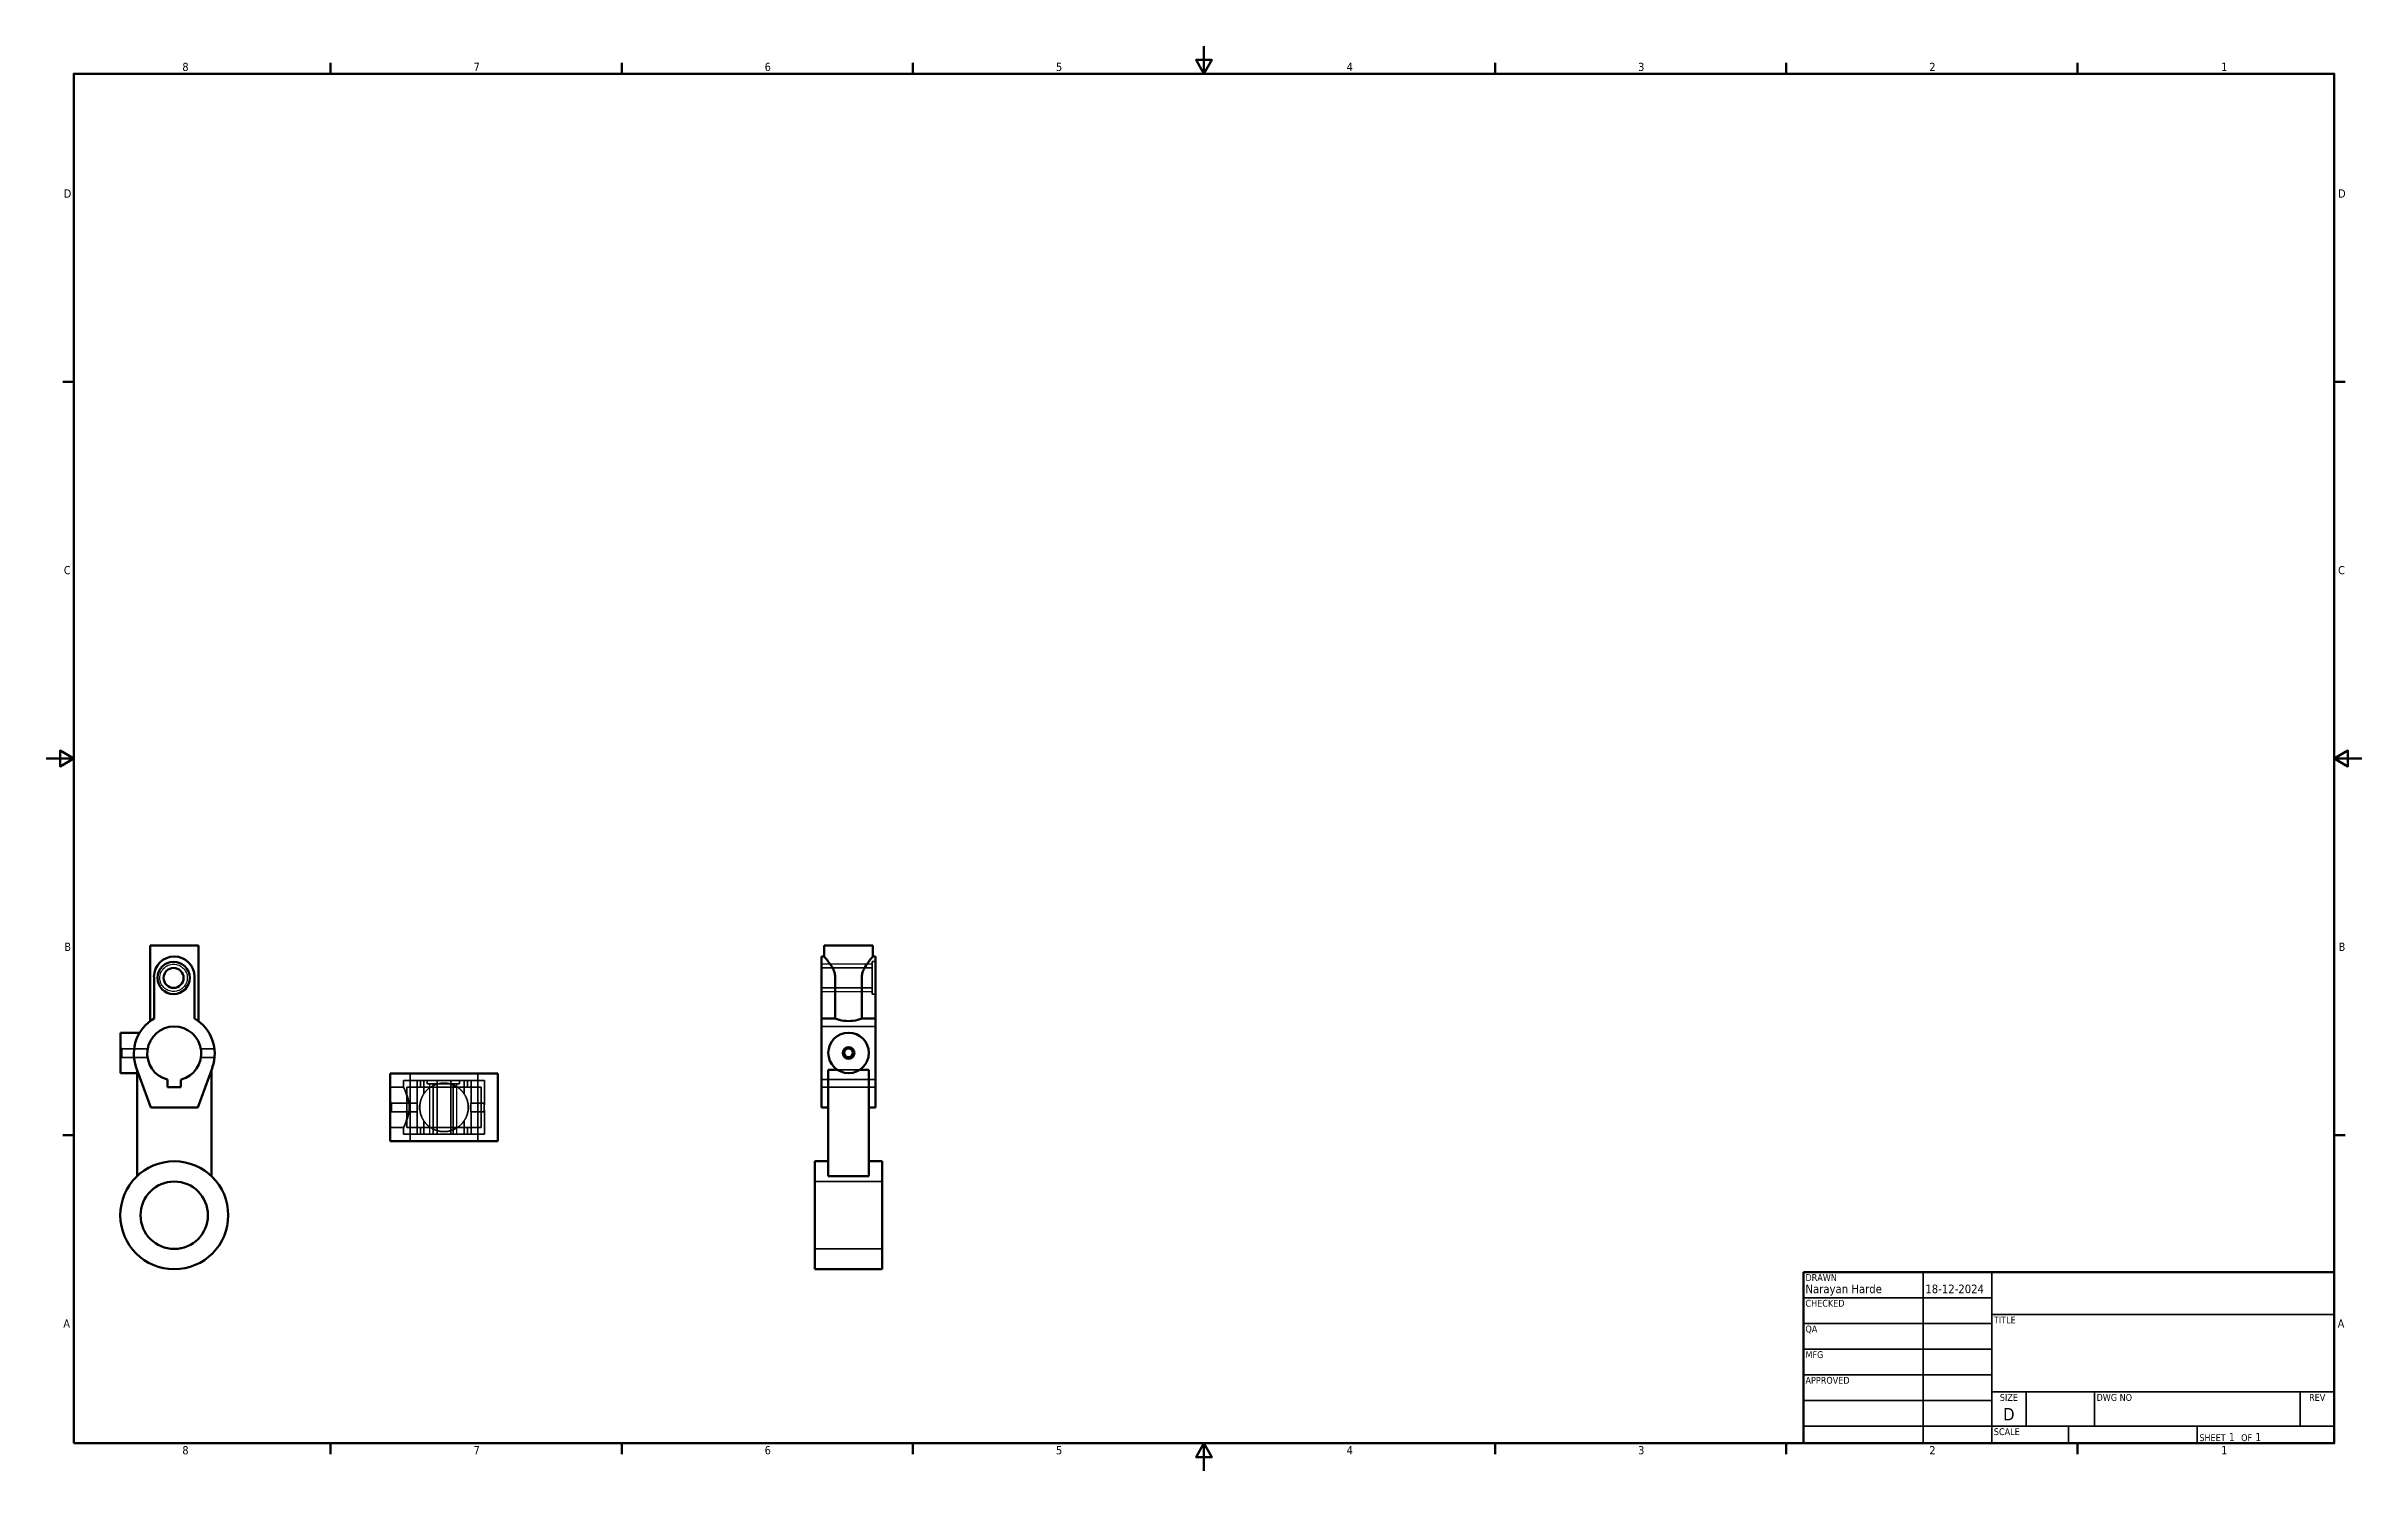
# Model space of a CAD drawing. Header units: inches. Extents: x 0.01 to 1.7, y 0.03 to 1.07.
import ezdxf
from ezdxf.enums import TextEntityAlignment as Align

# ---------------------------------------------------------------- set-up
doc = ezdxf.new("R2010")
doc.units = ezdxf.units.IN
doc.header["$LTSCALE"] = 0.05
doc.header["$MEASUREMENT"] = 0
doc.linetypes.add('DASHED', pattern=[0.2067, 0.1654, -0.0413])
for name, color, linetype, lineweight in [('Border (ANSI)', 7, 'Continuous', 70), ('Hidden (ANSI)', 7, 'DASHED', 35), ('Hidden Narrow (ANSI)', 7, 'DASHED', 25), ('Title (ANSI)', 7, 'Continuous', 50), ('Visible (ANSI)', 7, 'Continuous', 50)]:
    doc.layers.add(name, color=color, linetype=linetype, lineweight=lineweight)
doc.styles.add('Note Text (ANSI)', font='tahoma.ttf')
doc.styles.add('Text Style30', font='tahoma.ttf')
doc.styles.add('Text Style38', font='tahoma.ttf')
doc.styles.add('Text Style39', font='tahoma.ttf')

# ---------------------------------------------------------------- blocks, each defined once
blk = doc.blocks.new('Borders Default Border')
at = {"layer": 'Border (ANSI)'}
for p, q in [((4.25, 21), (4.25, 21.16)), ((8.5, 21), (8.5, 21.16)), ((12.75, 21), (12.75, 21.16)), ((21.25, 21), (21.25, 21.16)), ((25.5, 21), (25.5, 21.16)), ((29.75, 21), (29.75, 21.16)), ((0.5, 16.5), (0.34, 16.5)), ((33.5, 16.5), (33.66, 16.5)), ((0.5, 5.5), (0.34, 5.5)), ((33.5, 5.5), (33.66, 5.5)), ((4.25, 1), (4.25, 0.84)), ((8.5, 1), (8.5, 0.84)), ((12.75, 1), (12.75, 0.84)), ((21.25, 1), (21.25, 0.84)), ((25.5, 1), (25.5, 0.84)), ((29.75, 1), (29.75, 0.84))]:
    blk.add_line(p, q, dxfattribs=at)
at = {"layer": 'Border (ANSI)', "flags": 128}
for points in [[(17, 21.4), (17, 21), (16.885, 21.2), (17.115, 21.2), (17, 21)], [(0.5, 1), (0.5, 21), (33.5, 21), (33.5, 1), (0.5, 1)], [(0.1, 11), (0.5, 11), (0.3, 11.115), (0.3, 10.885), (0.5, 11)], [(33.9, 11), (33.5, 11), (33.7, 11.115), (33.7, 10.885), (33.5, 11)], [(17, 0.6), (17, 1), (16.885, 0.8), (17.115, 0.8), (17, 1)]]:
    blk.add_lwpolyline(points, dxfattribs=at)
at = {"layer": 'Border (ANSI)', "char_height": 0.12, "attachment_point": 7, "style": 'Note Text (ANSI)'}
for s, insert in [('8', (2.086, 21.037)), ('7', (6.338, 21.04)), ('6', (10.587, 21.037)), ('5', (14.84, 21.037)), ('4', (19.083, 21.04)), ('3', (23.338, 21.037)), ('2', (27.589, 21.04)), ('1', (31.848, 21.04)), ('D', (0.356, 19.19)), ('D', (33.556, 19.19)), ('C', (0.356, 13.688)), ('C', (33.556, 13.688)), ('B', (0.363, 8.19)), ('B', (33.563, 8.19)), ('A', (0.349, 2.69)), ('A', (33.549, 2.69)), ('8', (2.086, 0.837)), ('7', (6.338, 0.84)), ('6', (10.587, 0.837)), ('5', (14.84, 0.837)), ('4', (19.083, 0.84)), ('3', (23.338, 0.837)), ('2', (27.589, 0.84)), ('1', (31.848, 0.84))]:
    blk.add_mtext(s, dxfattribs=dict(at, insert=insert))
blk = doc.blocks.new('Title Blocks ANSI - Large')
at = {"layer": 'Title (ANSI)'}
for p, q in [((5, 7.45), (5, 4.95)), ((12.75, 7.45), (5, 7.45)), ((12.75, 4.95), (12.75, 7.45)), ((5, 4.95), (12.75, 4.95))]:
    blk.add_line(p, q, dxfattribs=at)
at = {"layer": 'Title (ANSI)', "lineweight": 35}
for p, q in [((6.75, 4.95), (6.75, 7.45)), ((7.75, 4.95), (7.75, 7.45)), ((5, 7.075), (7.75, 7.075)), ((7.75, 6.83), (12.75, 6.83)), ((5, 6.7), (7.75, 6.7)), ((5, 6.325), (7.75, 6.325)), ((5, 5.95), (7.75, 5.95)), ((5, 5.575), (7.75, 5.575)), ((12.75, 5.7), (7.75, 5.7)), ((8.25, 5.2), (8.25, 5.7)), ((9.25, 5.2), (9.25, 5.7)), ((12.25, 5.2), (12.25, 5.7)), ((7.75, 5.2), (5, 5.2)), ((12.75, 5.2), (7.75, 5.2)), ((8.87, 5.2), (8.87, 4.95)), ((10.75, 5.2), (10.75, 4.95))]:
    blk.add_line(p, q, dxfattribs=at)
at = {"layer": 'Title (ANSI)', "style": 'Text Style38'}
for s, p in [('DRAWN', (5.03, 7.42)), ('CHECKED', (5.03, 7.045)), ('TITLE', (7.78, 6.8)), ('QA', (5.03, 6.67)), ('MFG', (5.03, 6.295)), ('APPROVED', (5.03, 5.92)), ('DWG NO', (9.28, 5.67)), ('SCALE', (7.78, 5.17))]:
    blk.add_text(s, height=0.1, dxfattribs=at).set_placement(p, align=Align.TOP_LEFT)
for s, p in [('SIZE', (8, 5.67)), ('REV', (12.5, 5.67))]:
    blk.add_text(s, height=0.1, dxfattribs=at).set_placement(p, align=Align.TOP_CENTER)
at = {"layer": 'Title (ANSI)', "insert": (10.78, 4.98), "char_height": 0.12, "attachment_point": 7, "style": 'Note Text (ANSI)'}
blk.add_mtext('\\fTahoma|b0|i0;{\\H0.1000;SHEET}\\fTahoma|b0|i0;{\\H0.1200; 1  }\\fTahoma|b0|i0;{\\H0.1000;OF}\\fTahoma|b0|i0;{\\H0.1200; 1 }', dxfattribs=at)
at = {"layer": 'Title (ANSI)'}
for tag, height, style, p in [('AUTHOR', 0.125, 'Text Style39', (5.03, 7.105)), ('CREATION_DATE', 0.125, 'Text Style39', (6.78, 7.105)), ('CHECKED_BY', 0.125, 'Text Style39', (5.03, 6.73)), ('CHECKED_DATE', 0.125, 'Text Style39', (6.78, 6.73)), ('MFG_APPROVED_BY', 0.125, 'Text Style39', (5.03, 5.98)), ('MFG_APPROVED_DATE', 0.125, 'Text Style39', (6.78, 5.98)), ('ENG_APPROVED_BY', 0.125, 'Text Style39', (5.03, 5.605)), ('ENG_APPROVAL_DATE', 0.125, 'Text Style39', (6.78, 5.605)), ('PART_NUMBER', 0.18, 'Text Style30', (9.28, 5.23))]:
    blk.add_attdef(tag, text='', height=height, dxfattribs=dict(at, style=style)).set_placement(p, align=Align.BOTTOM_LEFT)
at = {"layer": 'Title (ANSI)', "lineweight": 30, "flags": 63}
blk.add_attdef('COMPANY', text='', height=0.125, dxfattribs=at).set_placement((10.25, 7.14), align=Align.MIDDLE_CENTER)
blk.add_attdef('TITLE', text='', height=0.18, dxfattribs=at).set_placement((7.78, 6.223), align=Align.MIDDLE_LEFT)
at = {"layer": 'Title (ANSI)'}
for tag, height, style, p in [('Sheet_Size', 0.18, 'Text Style30', (8, 5.375)), ('REVISION_NUMBER', 0.125, 'Text Style39', (12.5, 5.375))]:
    blk.add_attdef(tag, text='', height=height, dxfattribs=dict(at, style=style)).set_placement(p, align=Align.MIDDLE_CENTER)
at = {"layer": 'Title (ANSI)', "lineweight": 30, "flags": 63}
blk.add_attdef('Initial_View_Scale', text='', height=0.12, dxfattribs=at).set_placement((8.84, 4.98), align=Align.BOTTOM_RIGHT)

msp = doc.modelspace()

# ---------------------------------------------------------------- linework, layer by layer
at = {"layer": 'Hidden (ANSI)', "ltscale": 1.190435}
for p, q in [((0.5709, 0.3971), (0.6078, 0.3971)), ((0.5709, 0.3826), (0.6078, 0.3826)), ((0.2707, 0.2707), (0.2707, 0.3199)), ((0.2874, 0.2756), (0.2874, 0.3125)), ((0.302, 0.2756), (0.302, 0.3125)), ((0.3199, 0.2707), (0.3199, 0.3199)), ((0.5659, 0.2411), (0.6152, 0.2411)), ((0.5659, 0.1919), (0.6152, 0.1919))]:
    msp.add_line(p, q, dxfattribs=at)
at = {"layer": 'Hidden (ANSI)', "ltscale": 1.196756}
for p, q in [((0.6078, 0.378), (0.6078, 0.4017)), ((0.3065, 0.3125), (0.2829, 0.3125))]:
    msp.add_line(p, q, dxfattribs=at)
at = {"layer": 'Hidden (ANSI)', "ltscale": 0.093635}
for p, q in [((0.6078, 0.4017), (0.6102, 0.4017)), ((0.6078, 0.378), (0.6102, 0.378)), ((0.2829, 0.3125), (0.2829, 0.315)), ((0.3065, 0.3125), (0.3065, 0.315))]:
    msp.add_line(p, q, dxfattribs=at)
at = {"layer": 'Hidden (ANSI)', "ltscale": 0.060348}
for p, q in [((0.0602, 0.3381), (0.0591, 0.3392)), ((0.0602, 0.3318), (0.0591, 0.3307)), ((0.257, 0.2984), (0.2559, 0.2995)), ((0.257, 0.2921), (0.2559, 0.291))]:
    msp.add_line(p, q, dxfattribs=at)
at = {"layer": 'Hidden (ANSI)', "ltscale": 0.376831}
for p, q in [((0.0602, 0.3381), (0.0602, 0.3318)), ((0.257, 0.2984), (0.257, 0.2921))]:
    msp.add_line(p, q, dxfattribs=at)
at = {"layer": 'Hidden (ANSI)', "ltscale": 0.91291}
msp.add_line((0.079, 0.3381), (0.0602, 0.3381), dxfattribs=at)
at = {"layer": 'Hidden (ANSI)', "ltscale": 0.378771}
msp.add_line((0.1277, 0.3381), (0.1178, 0.3381), dxfattribs=at)
at = {"layer": 'Hidden (ANSI)', "ltscale": 0.952348}
for p, q in [((0.5709, 0.3543), (0.6102, 0.3543)), ((0.2682, 0.31), (0.2682, 0.2805)), ((0.2904, 0.2756), (0.2904, 0.315)), ((0.3002, 0.315), (0.3002, 0.2756)), ((0.3223, 0.2805), (0.3223, 0.31)), ((0.5709, 0.3156), (0.6102, 0.3156)), ((0.5709, 0.31), (0.6102, 0.31))]:
    msp.add_line(p, q, dxfattribs=at)
at = {"layer": 'Hidden (ANSI)', "ltscale": 0.908007}
msp.add_line((0.0789, 0.3318), (0.0602, 0.3318), dxfattribs=at)
at = {"layer": 'Hidden (ANSI)', "ltscale": 0.377465}
msp.add_line((0.1278, 0.3318), (0.1179, 0.3318), dxfattribs=at)
at = {"layer": 'Hidden (ANSI)', "ltscale": 0.624368}
msp.add_line((0.5987, 0.3227), (0.5824, 0.3227), dxfattribs=at)
at = {"layer": 'Hidden (ANSI)', "ltscale": 0.374903}
for p, q in [((0.2559, 0.31), (0.2657, 0.31)), ((0.2559, 0.2805), (0.2657, 0.2805))]:
    msp.add_line(p, q, dxfattribs=at)
at = {"layer": 'Hidden (ANSI)', "ltscale": 0.392537}
for p, q in [((0.2675, 0.315), (0.2657, 0.315)), ((0.3248, 0.315), (0.323, 0.315)), ((0.2657, 0.2756), (0.2675, 0.2756)), ((0.323, 0.2756), (0.3248, 0.2756))]:
    msp.add_line(p, q, dxfattribs=at)
at = {"layer": 'Hidden (ANSI)', "ltscale": 0.187496}
for p, q in [((0.2657, 0.31), (0.2657, 0.315)), ((0.2657, 0.2756), (0.2657, 0.2805))]:
    msp.add_line(p, q, dxfattribs=at)
at = {"layer": 'Hidden (ANSI)', "ltscale": 1.004664}
for p, q in [((0.2675, 0.315), (0.2782, 0.315)), ((0.3124, 0.315), (0.323, 0.315)), ((0.2782, 0.2756), (0.2675, 0.2756)), ((0.323, 0.2756), (0.3124, 0.2756))]:
    msp.add_line(p, q, dxfattribs=at)
at = {"layer": 'Hidden (ANSI)', "ltscale": 1.15507}
for p, q in [((0.3223, 0.31), (0.2682, 0.31)), ((0.2682, 0.2805), (0.3223, 0.2805))]:
    msp.add_line(p, q, dxfattribs=at)
at = {"layer": 'Hidden (ANSI)', "ltscale": 0.630392}
for p, q in [((0.2756, 0.2984), (0.2756, 0.315)), ((0.315, 0.2984), (0.315, 0.315)), ((0.3248, 0.2984), (0.3248, 0.315)), ((0.2756, 0.2756), (0.2756, 0.2921)), ((0.315, 0.2756), (0.315, 0.2921)), ((0.3248, 0.2756), (0.3248, 0.2921))]:
    msp.add_line(p, q, dxfattribs=at)
at = {"layer": 'Hidden (ANSI)', "ltscale": 1.102599}
for p, q in [((0.2782, 0.315), (0.3124, 0.315)), ((0.3124, 0.2756), (0.2782, 0.2756))]:
    msp.add_line(p, q, dxfattribs=at)
at = {"layer": 'Hidden (ANSI)', "ltscale": 0.18737}
for p, q in [((0.2782, 0.31), (0.2782, 0.315)), ((0.3124, 0.315), (0.3124, 0.31)), ((0.2782, 0.2756), (0.2782, 0.2805)), ((0.3124, 0.2805), (0.3124, 0.2756))]:
    msp.add_line(p, q, dxfattribs=at)
at = {"layer": 'Hidden (ANSI)', "ltscale": 0.37672}
for p, q in [((0.2805, 0.3051), (0.2805, 0.315)), ((0.31, 0.3051), (0.31, 0.315)), ((0.2805, 0.2756), (0.2805, 0.2855)), ((0.31, 0.2756), (0.31, 0.2855))]:
    msp.add_line(p, q, dxfattribs=at)
at = {"layer": 'Hidden (ANSI)', "ltscale": 0.898184}
for p, q in [((0.2756, 0.2984), (0.257, 0.2984)), ((0.2756, 0.2921), (0.257, 0.2921))]:
    msp.add_line(p, q, dxfattribs=at)
at = {"layer": 'Hidden (ANSI)', "ltscale": 0.374872}
for p, q in [((0.3248, 0.2984), (0.315, 0.2984)), ((0.3248, 0.2921), (0.315, 0.2921))]:
    msp.add_line(p, q, dxfattribs=at)
at = {"layer": 'Hidden (ANSI)', "ltscale": 0.11507}
for start_param, end_param in [(5.300957, 5.500466), (3.924312, 4.123821)]:
    msp.add_ellipse((0.2637, 0.2953), major_axis=(0, 0.0148), ratio=0.36397, start_param=start_param, end_param=end_param, dxfattribs=at)
at = {"layer": 'Hidden (ANSI)', "ltscale": 1.140408}
msp.add_open_spline([(0.2675, 0.2848), (0.2671, 0.2835), (0.2666, 0.2824), (0.2659, 0.2809), (0.2657, 0.2805), (0.2658, 0.2805), (0.266, 0.2809), (0.2667, 0.2824), (0.2673, 0.2836), (0.2683, 0.2861), (0.2688, 0.2878), (0.2696, 0.2914), (0.2699, 0.2934), (0.2699, 0.2953), (0.2699, 0.2972), (0.2696, 0.2992), (0.2688, 0.3028), (0.2683, 0.3044), (0.2673, 0.307), (0.2667, 0.3081), (0.266, 0.3097), (0.2658, 0.31), (0.2657, 0.31), (0.2659, 0.3097), (0.2666, 0.3081), (0.2671, 0.307), (0.2675, 0.3057)], degree=3, knots=[-0.0863859, -0.0863859, -0.0863859, -0.0863859, -0.0721053, -0.0721053, -0.0577416, -0.0577416, -0.0433133, -0.0433133, -0.0288849, -0.0288849, -0.0144424, -0.0144424, 0, 0, 0, 0.0144424, 0.0144424, 0.0288849, 0.0288849, 0.0433133, 0.0433133, 0.0577416, 0.0577416, 0.0721053, 0.0721053, 0.0863859, 0.0863859, 0.0863859, 0.0863859], dxfattribs=at)
at = {"layer": 'Hidden (ANSI)', "ltscale": 1.025744}
for points, knots in [([(0.2805, 0.3051), (0.2799, 0.3042), (0.2794, 0.3032), (0.278, 0.3), (0.2776, 0.2976), (0.2776, 0.293), (0.278, 0.2906), (0.2794, 0.2874), (0.2799, 0.2864), (0.2805, 0.2855)], [0.11400493, 0.11400493, 0.11400493, 0.11400493, 0.12235512, 0.12235512, 0.13989911, 0.13989911, 0.15744309, 0.15744309, 0.16579328, 0.16579328, 0.16579328, 0.16579328]), ([(0.31, 0.2855), (0.3106, 0.2864), (0.3112, 0.2874), (0.3125, 0.2906), (0.313, 0.293), (0.313, 0.2953), (0.313, 0.2976), (0.3125, 0.3), (0.3112, 0.3032), (0.3106, 0.3042), (0.31, 0.3051)], [-0.02589417, -0.02589417, -0.02589417, -0.02589417, -0.01754399, -0.01754399, 0, 0, 0, 0.01754399, 0.01754399, 0.02589417, 0.02589417, 0.02589417, 0.02589417])]:
    msp.add_open_spline(points, degree=3, knots=knots, dxfattribs=at)
at = {"layer": 'Hidden (ANSI)', "ltscale": 1.198695}
for points, knots in [([(0.31, 0.3051), (0.31, 0.3051), (0.3099, 0.3052), (0.3095, 0.3058), (0.3092, 0.3062), (0.3081, 0.3076), (0.307, 0.3087), (0.3045, 0.3105), (0.3029, 0.3114), (0.2993, 0.3126), (0.2972, 0.313), (0.2933, 0.313), (0.2913, 0.3126), (0.2877, 0.3114), (0.2861, 0.3105), (0.2835, 0.3087), (0.2824, 0.3076), (0.2813, 0.3062), (0.281, 0.3058), (0.2806, 0.3052), (0.2805, 0.3051), (0.2805, 0.3051)], [-0.1224131, -0.1224131, -0.1224131, -0.1224131, -0.1146036, -0.1146036, -0.1067941, -0.1067941, -0.0911751, -0.0911751, -0.0761908, -0.0761908, -0.0612065, -0.0612065, -0.0462223, -0.0462223, -0.031238, -0.031238, -0.015619, -0.015619, -0.0078095, -0.0078095, 0, 0, 0, 0]), ([(0.2805, 0.2855), (0.2805, 0.2855), (0.2806, 0.2853), (0.281, 0.2848), (0.2813, 0.2844), (0.2824, 0.283), (0.2835, 0.2819), (0.2861, 0.2801), (0.2877, 0.2792), (0.2913, 0.2779), (0.2933, 0.2776), (0.2972, 0.2776), (0.2993, 0.2779), (0.3029, 0.2792), (0.3045, 0.2801), (0.307, 0.2819), (0.3081, 0.283), (0.3092, 0.2844), (0.3095, 0.2848), (0.3099, 0.2853), (0.31, 0.2855), (0.31, 0.2855)], [0, 0, 0, 0, 0.0078095, 0.0078095, 0.015619, 0.015619, 0.031238, 0.031238, 0.0462223, 0.0462223, 0.0612065, 0.0612065, 0.0761908, 0.0761908, 0.0911751, 0.0911751, 0.1067941, 0.1067941, 0.1146036, 0.1146036, 0.1224131, 0.1224131, 0.1224131, 0.1224131])]:
    msp.add_open_spline(points, degree=3, knots=knots, dxfattribs=at)
at = {"layer": 'Hidden (ANSI)', "ltscale": 0.958878}
for points in [[(0.2758, 0.2953), (0.2758, 0.2957), (0.2758, 0.2961), (0.2757, 0.2969), (0.2757, 0.2972), (0.2757, 0.2978), (0.2756, 0.298), (0.2756, 0.2983), (0.2756, 0.2984), (0.2756, 0.2984), (0.2756, 0.2983), (0.2757, 0.298), (0.2757, 0.2978), (0.2758, 0.2972), (0.2758, 0.2969), (0.2759, 0.2961), (0.2759, 0.2957), (0.2759, 0.2949), (0.2759, 0.2945), (0.2758, 0.2937), (0.2758, 0.2933), (0.2757, 0.2928), (0.2757, 0.2925), (0.2756, 0.2922), (0.2756, 0.2921), (0.2756, 0.2921), (0.2756, 0.2922), (0.2756, 0.2925), (0.2757, 0.2928), (0.2757, 0.2933), (0.2757, 0.2937), (0.2758, 0.2945), (0.2758, 0.2949), (0.2758, 0.2953)], [(0.3148, 0.2953), (0.3148, 0.2949), (0.3148, 0.2945), (0.3148, 0.2937), (0.3148, 0.2933), (0.3149, 0.2928), (0.3149, 0.2925), (0.315, 0.2922), (0.315, 0.2921), (0.315, 0.2921), (0.3149, 0.2922), (0.3149, 0.2925), (0.3148, 0.2928), (0.3148, 0.2933), (0.3147, 0.2937), (0.3147, 0.2945), (0.3147, 0.2949), (0.3147, 0.2957), (0.3147, 0.2961), (0.3147, 0.2969), (0.3148, 0.2972), (0.3148, 0.2978), (0.3149, 0.298), (0.3149, 0.2983), (0.315, 0.2984), (0.315, 0.2984), (0.315, 0.2983), (0.3149, 0.298), (0.3149, 0.2978), (0.3148, 0.2972), (0.3148, 0.2969), (0.3148, 0.2961), (0.3148, 0.2957), (0.3148, 0.2953)]]:
    msp.add_open_spline(points, degree=3, knots=[0, 0, 0, 0, 0.00301876, 0.00301876, 0.00603752, 0.00603752, 0.00905397, 0.00905397, 0.01207041, 0.01207041, 0.01509287, 0.01509287, 0.01811532, 0.01811532, 0.02113475, 0.02113475, 0.02415418, 0.02415418, 0.02717361, 0.02717361, 0.03019304, 0.03019304, 0.03321549, 0.03321549, 0.03623794, 0.03623794, 0.03925439, 0.03925439, 0.04227084, 0.04227084, 0.0452896, 0.0452896, 0.04830836, 0.04830836, 0.04830836, 0.04830836], dxfattribs=at)
at = {"layer": 'Hidden (ANSI)', "ltscale": 0.957979}
msp.add_open_spline([(0.3247, 0.2953), (0.3247, 0.2957), (0.3247, 0.2961), (0.3247, 0.2969), (0.3247, 0.2972), (0.3248, 0.2978), (0.3248, 0.298), (0.3248, 0.2983), (0.3248, 0.2984), (0.3248, 0.2984), (0.3248, 0.2983), (0.3247, 0.298), (0.3247, 0.2978), (0.3247, 0.2972), (0.3246, 0.2969), (0.3246, 0.2961), (0.3246, 0.2957), (0.3246, 0.2949), (0.3246, 0.2945), (0.3246, 0.2937), (0.3247, 0.2933), (0.3247, 0.2928), (0.3247, 0.2925), (0.3248, 0.2922), (0.3248, 0.2921), (0.3248, 0.2921), (0.3248, 0.2922), (0.3248, 0.2925), (0.3248, 0.2928), (0.3247, 0.2933), (0.3247, 0.2937), (0.3247, 0.2945), (0.3247, 0.2949), (0.3247, 0.2953)], degree=3, knots=[0, 0, 0, 0, 0.00301582, 0.00301582, 0.00603163, 0.00603163, 0.00904644, 0.00904644, 0.01206124, 0.01206124, 0.0150787, 0.0150787, 0.01809615, 0.01809615, 0.02111225, 0.02111225, 0.02412834, 0.02412834, 0.02714444, 0.02714444, 0.03016053, 0.03016053, 0.03317799, 0.03317799, 0.03619545, 0.03619545, 0.03921025, 0.03921025, 0.04222505, 0.04222505, 0.04524087, 0.04524087, 0.04825669, 0.04825669, 0.04825669, 0.04825669], dxfattribs=at)
at = {"layer": 'Hidden Narrow (ANSI)', "ltscale": 1.190435}
for p, q in [((0.6078, 0.3999), (0.5709, 0.3999)), ((0.5709, 0.3798), (0.6078, 0.3798)), ((0.2847, 0.3125), (0.2847, 0.2756)), ((0.3047, 0.2756), (0.3047, 0.3125))]:
    msp.add_line(p, q, dxfattribs=at)
at = {"layer": 'Hidden Narrow (ANSI)', "ltscale": 1.015248}
msp.add_circle((0.0979, 0.3898), 0.01, dxfattribs=at)
at = {"layer": 'Visible (ANSI)'}
for p, q in [((0.1161, 0.4134), (0.0807, 0.4134)), ((0.0807, 0.4134), (0.0807, 0.3583)), ((0.1161, 0.4134), (0.1161, 0.3583)), ((0.6083, 0.4134), (0.5728, 0.4134)), ((0.5728, 0.4134), (0.5728, 0.4055)), ((0.6083, 0.4134), (0.6083, 0.4055)), ((0.0837, 0.3907), (0.0837, 0.3602)), ((0.1132, 0.3602), (0.1132, 0.3907)), ((0.5709, 0.4055), (0.5709, 0.3907)), ((0.5709, 0.4055), (0.5728, 0.4055)), ((0.5709, 0.3602), (0.5709, 0.3907)), ((0.5808, 0.3602), (0.5808, 0.3907)), ((0.6003, 0.3907), (0.6003, 0.3602)), ((0.6083, 0.4055), (0.6102, 0.4055)), ((0.6102, 0.3907), (0.6102, 0.4055)), ((0.6102, 0.3907), (0.6102, 0.3602)), ((0.5709, 0.3602), (0.5808, 0.3602)), ((0.5709, 0.3602), (0.5709, 0.3245)), ((0.6003, 0.3602), (0.6102, 0.3602)), ((0.6102, 0.3245), (0.6102, 0.3602)), ((0.0591, 0.3202), (0.0591, 0.3497)), ((0.0591, 0.3497), (0.073, 0.3497)), ((0.0707, 0.3245), (0.0813, 0.2953)), ((0.0714, 0.3227), (0.0714, 0.2451)), ((0.1155, 0.2953), (0.1262, 0.3245)), ((0.1255, 0.2451), (0.1255, 0.3227)), ((0.5709, 0.2953), (0.5709, 0.3245)), ((0.5758, 0.3227), (0.5824, 0.3227)), ((0.5758, 0.2451), (0.5758, 0.3227)), ((0.5987, 0.3227), (0.6053, 0.3227)), ((0.6053, 0.3227), (0.6053, 0.2451)), ((0.6102, 0.3245), (0.6102, 0.2953)), ((0.0591, 0.3202), (0.0714, 0.3202)), ((0.0935, 0.31), (0.0935, 0.3156)), ((0.1033, 0.31), (0.0935, 0.31)), ((0.1033, 0.3156), (0.1033, 0.31)), ((0.3346, 0.3199), (0.2559, 0.3199)), ((0.2559, 0.2707), (0.2559, 0.3199)), ((0.3346, 0.2707), (0.3346, 0.3199)), ((0.0813, 0.2953), (0.1155, 0.2953)), ((0.5709, 0.2953), (0.5758, 0.2953)), ((0.6053, 0.2953), (0.6102, 0.2953)), ((0.2559, 0.2707), (0.3346, 0.2707)), ((0.5659, 0.2559), (0.5659, 0.1772)), ((0.5659, 0.2559), (0.5758, 0.2559)), ((0.6053, 0.2559), (0.6152, 0.2559)), ((0.6152, 0.1772), (0.6152, 0.2559)), ((0.6053, 0.2451), (0.5758, 0.2451)), ((0.5659, 0.1772), (0.6152, 0.1772))]:
    msp.add_line(p, q, dxfattribs=at)
for centre, radius in [((0.0979, 0.3898), 0.0118), ((0.0979, 0.3898), 0.00728), ((0.5906, 0.335), 0.0148), ((0.5906, 0.335), 0.00427), ((0.5906, 0.335), 0.00315), ((0.0984, 0.2165), 0.0394), ((0.0984, 0.2165), 0.0246)]:
    msp.add_circle(centre, radius, dxfattribs=at)
for centre, radius, start, end in [((0.0984, 0.3907), 0.0148, 0, 180), ((0.0984, 0.3346), 0.0295, 120, 200), ((0.0984, 0.3346), 0.0295, 340, 60), ((0.0984, 0.3346), 0.0197, 284.4775, 255.5225)]:
    msp.add_arc(centre, radius, start, end, dxfattribs=at)
for points, knots in [([(0.5808, 0.3907), (0.5808, 0.3918), (0.5806, 0.3928), (0.58, 0.3947), (0.5796, 0.3956), (0.5783, 0.3983), (0.5772, 0.3999), (0.5753, 0.4024), (0.5744, 0.4035), (0.5732, 0.4051), (0.5728, 0.4055), (0.5728, 0.4055)], [0, 0, 0, 0, 0.0078095, 0.0078095, 0.015619, 0.015619, 0.03123799, 0.03123799, 0.04622226, 0.04622226, 0.06120653, 0.06120653, 0.06120653, 0.06120653]), ([(0.6083, 0.4055), (0.6083, 0.4055), (0.6079, 0.4051), (0.6067, 0.4035), (0.6058, 0.4024), (0.6039, 0.3999), (0.6028, 0.3983), (0.6015, 0.3956), (0.6011, 0.3947), (0.6005, 0.3928), (0.6003, 0.3918), (0.6003, 0.3907)], [-0.06120653, -0.06120653, -0.06120653, -0.06120653, -0.04622226, -0.04622226, -0.03123799, -0.03123799, -0.015619, -0.015619, -0.0078095, -0.0078095, 0, 0, 0, 0]), ([(0.6003, 0.3602), (0.5994, 0.3599), (0.5984, 0.3595), (0.5952, 0.3586), (0.5929, 0.3583), (0.5882, 0.3583), (0.5859, 0.3586), (0.5827, 0.3595), (0.5817, 0.3599), (0.5808, 0.3602)], [0.11400493, 0.11400493, 0.11400493, 0.11400493, 0.12235512, 0.12235512, 0.13989911, 0.13989911, 0.15744309, 0.15744309, 0.16579328, 0.16579328, 0.16579328, 0.16579328])]:
    msp.add_open_spline(points, degree=3, knots=knots, dxfattribs=at)

# ---------------------------------------------------------------- block references
at = {"xscale": 0.05, "yscale": 0.05, "zscale": 0.05}
msp.add_blockref('Borders Default Border', (0, 0), dxfattribs=at)
msp.add_blockref('Title Blocks ANSI - Large', (1.0375, -0.1975), dxfattribs=at).add_auto_attribs({'AUTHOR': 'Narayan Harde', 'CREATION_DATE': '18-12-2024', 'Sheet_Size': 'D'})

doc.saveas('drawing.dxf')
